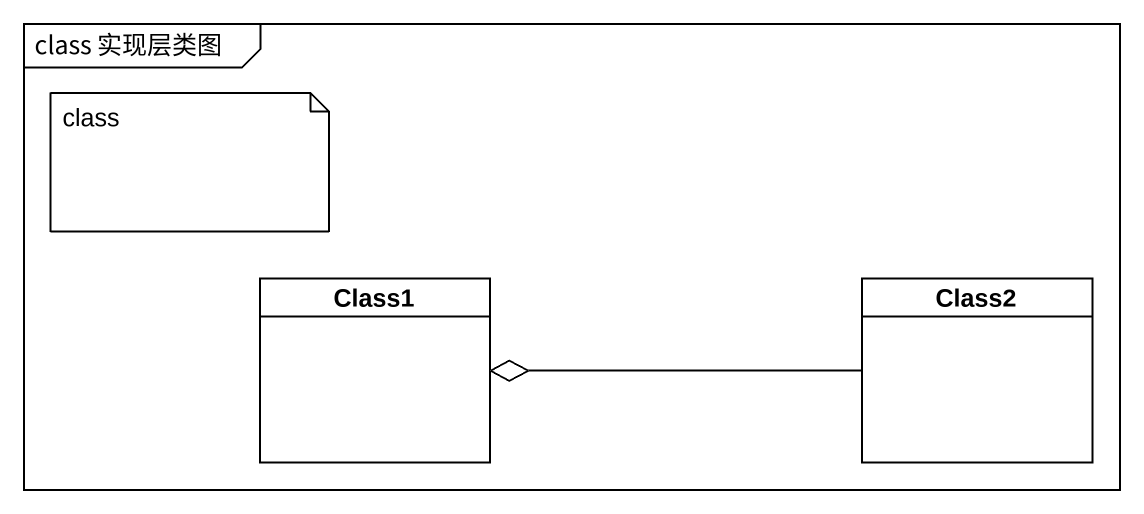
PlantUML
@startuml
mainframe class 实现层类图
hide circle
hide empty members
class Class1
class Class2
Class2 -left-o Class1
note as N1
  class
end note
@enduml
